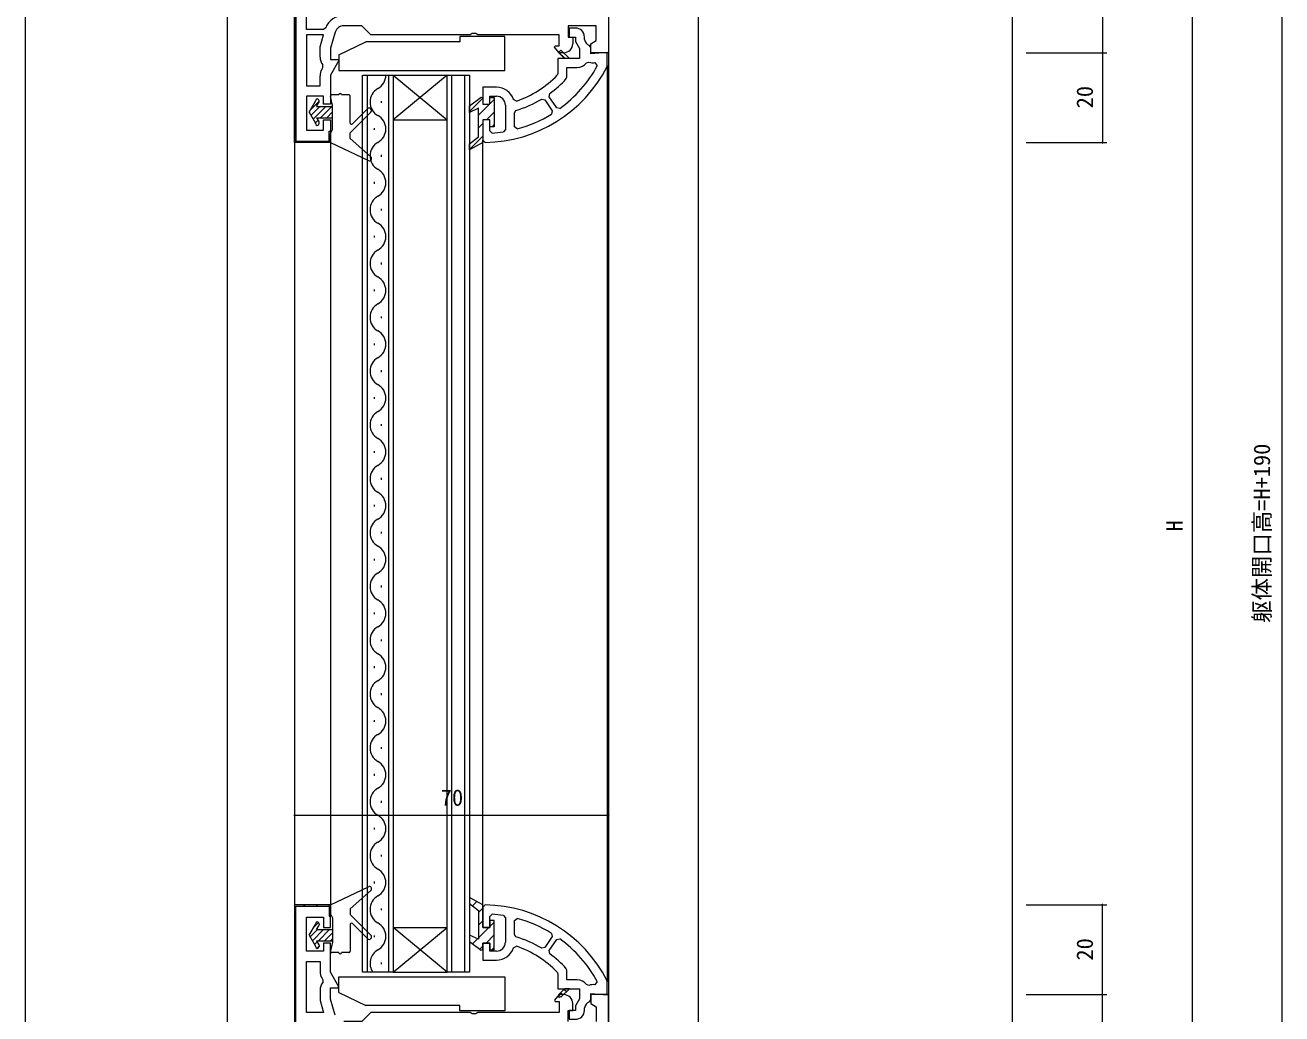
# Model space of a CAD drawing. Units: millimetres, scale not verified. Extents: x -841 to 746, y -594 to 534.
# Drawn here: x -549.3 to -269.3, y -109 to 111.5 of the extents above; entities that cross this region are included whole.
import ezdxf
from ezdxf.enums import TextEntityAlignment as Align

# ---------------------------------------------------------------- set-up
doc = ezdxf.new("R2010")
doc.units = ezdxf.units.MM
doc.header["$LTSCALE"] = 2
for name, color, linetype, lineweight in [('0-3_YKK_12', 2, 'Continuous', 9), ('0-4_YSS_K', 3, 'Continuous', 9), ('0-5_YKK_D', 6, 'Continuous', 9), ('0-6_YKK_13', 4, 'Continuous', 9), ('0-7_YKK_11', 7, 'Continuous', 9)]:
    doc.layers.add(name, color=color, linetype=linetype, lineweight=lineweight)
doc.styles.add('ＭＳ ゴシック', font='')
doc.styles.get('ＭＳ ゴシック').set_extended_font_data('MS Gothic')

msp = doc.modelspace()

# ---------------------------------------------------------------- linework, layer by layer
at = {"layer": '0-3_YKK_12'}
for p, q in [((-489.289, 190.802), (-489.289, -190.145)), ((-399.29, -169.67), (-399.29, 170.328)), ((-419.289, 145.828), (-419.289, -145.17)), ((-419.589, 102.448), (-419.589, -101.847)), ((-474.089, -99.67), (-474.089, 100.328)), ((-474.08, 100.328), (-467.28, 100.328)), ((-473.089, 100.328), (-473.089, -99.67)), ((-468.289, -99.67), (-468.289, 100.328)), ((-467.289, 100.328), (-467.289, -99.67)), ((-455.28, 100.328), (-467.28, 90.328)), ((-467.28, 100.328), (-455.28, 90.328)), ((-467.28, 100.328), (-455.28, 100.328)), ((-455.289, -99.67), (-455.289, 100.328)), ((-455.28, 100.328), (-450.28, 100.328)), ((-454.289, 100.328), (-454.289, -99.67)), ((-451.289, -99.67), (-451.289, 100.328)), ((-450.289, 100.328), (-450.289, -99.67)), ((-469.929, 94.128), (-469.929, 94.528)), ((-467.28, 90.328), (-455.28, 90.328)), ((-471.449, 88.128), (-471.449, 88.528)), ((-481.289, 85.828), (-481.289, -85.17)), ((-447.289, -84.847), (-447.289, 85.828)), ((-469.929, 82.128), (-469.929, 82.528)), ((-471.449, 76.128), (-471.449, 76.528)), ((-469.929, 70.128), (-469.929, 70.528)), ((-471.449, 64.128), (-471.449, 64.528)), ((-469.929, 58.128), (-469.929, 58.528)), ((-471.449, 52.128), (-471.449, 52.528)), ((-469.929, 46.128), (-469.929, 46.528)), ((-471.449, 40.128), (-471.449, 40.528)), ((-469.929, 34.128), (-469.929, 34.528)), ((-471.449, 28.128), (-471.449, 28.528)), ((-469.929, 22.128), (-469.929, 22.528)), ((-471.449, 16.128), (-471.449, 16.528)), ((-469.929, 10.128), (-469.929, 10.528)), ((-471.449, 4.128), (-471.449, 4.528)), ((-469.929, -1.872), (-469.929, -1.472)), ((-471.449, -7.872), (-471.449, -7.472)), ((-469.929, -13.872), (-469.929, -13.472)), ((-471.449, -19.872), (-471.449, -19.472)), ((-469.929, -25.872), (-469.929, -25.472)), ((-471.449, -31.872), (-471.449, -31.472)), ((-469.929, -37.872), (-469.929, -37.472)), ((-471.449, -43.872), (-471.449, -43.472)), ((-469.929, -49.872), (-469.929, -49.472)), ((-471.449, -55.872), (-471.449, -55.472)), ((-469.929, -61.872), (-469.929, -61.472)), ((-471.449, -67.872), (-471.449, -67.472)), ((-469.929, -73.872), (-469.929, -73.472)), ((-471.449, -79.872), (-471.449, -79.472)), ((-469.929, -85.872), (-469.929, -85.472)), ((-471.449, -91.872), (-471.449, -91.472)), ((-455.289, -99.67), (-467.289, -89.67)), ((-467.289, -99.67), (-455.289, -89.67)), ((-467.289, -89.67), (-455.289, -89.67)), ((-469.929, -97.872), (-469.929, -97.472)), ((-467.289, -99.67), (-474.089, -99.67)), ((-467.289, -99.67), (-455.289, -99.67)), ((-450.289, -99.67), (-455.289, -99.67))]:
    msp.add_line(p, q, dxfattribs=at)
for centre, start, end in [((-472.366, 100.328), 299.20253, 0), ((-469.012, 94.328), 119.20253, 240.79745), ((-472.366, 88.328), 299.20253, 60.79745), ((-469.012, 82.328), 119.20253, 240.79745), ((-472.366, 76.328), 299.20253, 60.79745), ((-469.012, 70.328), 119.20253, 240.79745), ((-472.366, 64.328), 299.20253, 60.79745), ((-469.012, 58.328), 119.20253, 240.79745), ((-472.366, 52.328), 299.20253, 60.79745), ((-469.012, 46.328), 119.20253, 240.79745), ((-472.366, 40.328), 299.20253, 60.79745), ((-469.012, 34.328), 119.20253, 240.79745), ((-472.366, 28.328), 299.20253, 60.79745), ((-469.012, 22.328), 119.20253, 240.79745), ((-472.366, 16.328), 299.20253, 60.79745), ((-469.012, 10.328), 119.20253, 240.79745), ((-472.366, 4.328), 299.20253, 60.79745), ((-469.012, -1.672), 119.20253, 240.79745), ((-472.366, -7.672), 299.20253, 60.79745), ((-469.012, -13.672), 119.20253, 240.79745), ((-472.366, -19.672), 299.20253, 60.79745), ((-469.012, -25.672), 119.20253, 240.79745), ((-472.366, -31.672), 299.20253, 60.79745), ((-469.012, -37.672), 119.20253, 240.79745), ((-472.366, -43.672), 299.20253, 60.79745), ((-469.012, -49.672), 119.20253, 240.79745), ((-472.366, -55.672), 299.20253, 60.79745), ((-469.012, -61.672), 119.20253, 240.79745), ((-472.366, -67.672), 299.20253, 60.79745), ((-469.012, -73.672), 119.20253, 240.79745), ((-472.366, -79.672), 299.20253, 60.79745), ((-469.012, -85.672), 119.20253, 240.79745), ((-472.366, -91.672), 299.20253, 60.79745), ((-469.012, -97.672), 119.20253, 215.54932), ((-469.012, -97.672), 240.73528, 240.79745)]:
    msp.add_arc(centre, 3.437, start, end, dxfattribs=at)
at = {"layer": '0-4_YSS_K'}
for p, q in [((-549.29, 205.328), (-549.283, -222.098)), ((-504.29, 205.328), (-504.29, -214.165)), ((-329.282, -169.67), (-329.293, 170.328))]:
    msp.add_line(p, q, dxfattribs=at)
at = {"layer": '0-5_YKK_D'}
for p, q in [((-269.292, 240.328), (-269.292, -239.67)), ((-289.292, 138.33), (-289.292, -137.67)), ((-309.283, 136.329), (-309.283, 105.329)), ((-326.291, 105.329), (-308.283, 105.329)), ((-326.291, 105.329), (-308.283, 105.329)), ((-309.283, 105.329), (-309.283, 85.328)), ((-326.29, 85.328), (-308.283, 85.328)), ((-489.281, -64.67), (-419.281, -64.67)), ((-326.285, -84.67), (-308.283, -84.67)), ((-309.283, -104.67), (-309.283, -84.67)), ((-326.285, -104.67), (-308.283, -104.67)), ((-326.285, -104.67), (-308.283, -104.67)), ((-309.283, -135.67), (-309.283, -104.67))]:
    msp.add_line(p, q, dxfattribs=at)
for centre, start, end in [((-309.283, 105.329), 90, 270), ((-309.283, 105.329), 90, 270), ((-309.283, 105.329), 270, 90), ((-309.283, 105.329), 270, 90), ((-309.283, 85.328), 90, 270), ((-309.283, 85.328), 270, 90), ((-489.281, -64.67), 0, 180), ((-489.281, -64.67), 180, 0), ((-419.281, -64.67), 0, 180), ((-419.281, -64.67), 180, 0), ((-309.283, -84.67), 90, 270), ((-309.283, -84.67), 270, 90), ((-309.283, -104.67), 90, 270), ((-309.283, -104.67), 90, 270), ((-309.283, -104.67), 270, 90), ((-309.283, -104.67), 270, 90)]:
    msp.add_arc(centre, 0.106, start, end, dxfattribs=at)
at = {"layer": '0-6_YKK_13'}
for p, q in [((-479.415, 104.828), (-473.415, 107.728)), ((-452.415, 107.728), (-473.415, 107.728)), ((-452.415, 108.928), (-452.415, 107.728)), ((-442.415, 108.928), (-452.415, 108.928)), ((-442.415, 101.328), (-442.415, 108.928)), ((-479.415, 104.828), (-479.415, 101.328)), ((-479.415, 101.328), (-442.415, 101.328)), ((-480.789, 93.628), (-481.28, 95.554)), ((-479.389, 95.928), (-480.989, 95.928)), ((-477.189, 95.928), (-478.789, 95.928)), ((-476.889, 89.708), (-476.889, 95.628)), ((-485.989, 92.078), (-484.589, 94.503)), ((-485.64, 92.683), (-483.789, 94.534)), ((-485.59, 91.386), (-483.648, 93.328)), ((-485.097, 90.532), (-482.301, 93.328)), ((-484.589, 94.503), (-484.589, 94.628)), ((-484.344, 93.328), (-483.843, 94.195)), ((-484.344, 93.328), (-480.789, 93.328)), ((-483.789, 94.395), (-483.789, 94.628)), ((-483.454, 90.828), (-480.954, 93.328)), ((-480.789, 88.194), (-480.789, 93.628)), ((-476.377, 89.496), (-473.028, 92.845)), ((-485.989, 92.078), (-484.589, 89.653)), ((-484.604, 89.678), (-484.018, 90.264)), ((-484.589, 89.528), (-484.589, 89.653)), ((-484.344, 90.828), (-483.843, 89.96)), ((-484.344, 90.828), (-480.789, 90.828)), ((-483.789, 89.528), (-483.789, 89.76)), ((-482.107, 90.828), (-480.789, 92.146)), ((-472.25, 92.067), (-476.889, 87.428)), ((-481.289, 87.328), (-480.789, 88.194)), ((-481.289, 85.328), (-481.289, 87.328)), ((-476.889, 86.228), (-476.889, 87.428)), ((-481.289, 85.328), (-472.805, 81.277)), ((-476.889, 86.228), (-472.257, 82.101)), ((-481.289, -84.67), (-472.805, -80.619)), ((-476.889, -85.57), (-472.257, -81.444)), ((-481.289, -84.67), (-481.289, -86.67)), ((-481.289, -86.67), (-480.789, -87.536)), ((-476.889, -85.57), (-476.889, -86.77)), ((-472.25, -91.409), (-476.889, -86.77)), ((-485.989, -91.42), (-484.589, -88.996)), ((-484.957, -89.632), (-483.909, -88.585)), ((-484.589, -88.87), (-484.589, -88.996)), ((-484.344, -90.17), (-483.843, -89.303)), ((-483.789, -88.87), (-483.789, -89.103)), ((-480.789, -87.536), (-480.789, -92.97)), ((-476.889, -89.05), (-476.889, -94.97)), ((-476.377, -88.838), (-473.028, -92.187)), ((-485.989, -91.42), (-484.589, -93.845)), ((-485.773, -91.795), (-484.148, -90.17)), ((-485.28, -92.649), (-482.801, -90.17)), ((-484.344, -90.17), (-480.789, -90.17)), ((-483.954, -92.67), (-481.454, -90.17)), ((-482.607, -92.67), (-480.789, -90.853)), ((-481.26, -92.67), (-480.789, -92.2)), ((-484.787, -93.503), (-484.201, -92.918)), ((-484.589, -93.845), (-484.589, -93.97)), ((-484.344, -92.67), (-483.843, -93.538)), ((-484.344, -92.67), (-480.789, -92.67)), ((-484.293, -94.357), (-483.789, -93.853)), ((-483.789, -93.738), (-483.789, -93.97)), ((-480.789, -92.97), (-481.28, -94.896)), ((-479.389, -95.27), (-480.989, -95.27)), ((-477.189, -95.27), (-478.789, -95.27)), ((-479.415, -104.17), (-479.415, -100.67)), ((-479.415, -100.67), (-442.415, -100.67)), ((-442.415, -100.67), (-442.415, -108.27)), ((-479.415, -104.17), (-473.415, -107.07)), ((-452.415, -107.07), (-473.415, -107.07)), ((-452.415, -108.27), (-452.415, -107.07)), ((-442.415, -108.27), (-452.415, -108.27))]:
    msp.add_line(p, q, dxfattribs=at)
for centre, radius, start, end in [((-480.989, 95.628), 0.3, 90, 194.29437), ((-479.089, 95.928), 0.3, 0, 180), ((-477.189, 95.628), 0.3, 0, 90), ((-484.189, 94.628), 0.4, 0, 180), ((-484.189, 94.395), 0.4, 330, 0), ((-472.639, 92.456), 0.55, 314.99998, 135), ((-484.189, 89.76), 0.4, 0, 30), ((-476.589, 89.708), 0.3, 180, 314.99998), ((-484.189, 89.528), 0.4, 180, 0), ((-472.589, 81.728), 0.5, 244.47647, 48.30571), ((-472.589, -81.07), 0.5, 311.69427, 115.52351), ((-484.189, -88.87), 0.4, 0, 180), ((-484.189, -89.103), 0.4, 330, 0), ((-476.589, -89.05), 0.3, 45, 180), ((-472.639, -91.798), 0.55, 225, 45), ((-484.189, -93.97), 0.4, 180, 0), ((-484.189, -93.738), 0.4, 0, 30), ((-480.989, -94.97), 0.3, 165.70561, 270), ((-477.189, -94.97), 0.3, 270, 0), ((-479.089, -95.27), 0.3, 180, 0)]:
    msp.add_arc(centre, radius, start, end, dxfattribs=at)
at = {"layer": '0-7_YKK_11'}
for p, q in [((-486.589, 110.528), (-486.589, 151.028)), ((-489.289, 110.274), (-488.989, 109.974)), ((-486.589, 109.328), (-486.589, 97.928)), ((-489.289, 107.446), (-488.989, 107.146)), ((-489.289, 104.617), (-488.989, 104.317)), ((-428.992, 104.028), (-430.589, 105.625)), ((-430.472, 105.345), (-429.906, 105.911)), ((-429.155, 104.028), (-430.472, 105.345)), ((-429.906, 105.911), (-428.024, 104.028)), ((-428.024, 104.028), (-429.155, 104.028)), ((-489.289, 101.789), (-488.989, 101.489)), ((-424.253, 103.078), (-423.67, 103.255)), ((-422.338, 103.136), (-421.809, 102.405)), ((-489.289, 98.96), (-488.989, 98.66)), ((-489.289, 96.132), (-488.989, 95.832)), ((-450.289, 92.214), (-447.299, 95.204)), ((-489.289, 93.303), (-488.989, 93.003)), ((-448.289, 91.385), (-444.789, 94.885)), ((-448.289, 86.547), (-448.289, 92.962)), ((-442.289, 93.628), (-442.289, 88.175)), ((-439.849, 94.547), (-440.486, 94.866)), ((-440.289, 91.94), (-439.936, 92.418)), ((-430.143, 92.907), (-430.852, 93.032)), ((-489.289, 90.475), (-488.989, 90.175)), ((-446.518, 90.328), (-444.789, 92.057)), ((-440.289, 88.818), (-440.289, 91.94)), ((-489.289, 87.647), (-488.989, 87.347)), ((-448.289, 88.557), (-447.289, 89.557)), ((-445.19, 88.828), (-444.789, 89.228)), ((-442.289, 88.175), (-442.711, 87.682)), ((-439.658, 88.336), (-440.289, 88.818)), ((-487.27, 85.628), (-486.97, 85.328)), ((-484.442, 85.628), (-484.142, 85.328)), ((-481.661, 85.675), (-481.448, 85.462)), ((-450.289, 83.728), (-447.289, 86.728)), ((-449.607, -84.86), (-448.656, -83.91)), ((-489.289, -86.989), (-488.989, -86.689)), ((-487.27, -84.97), (-486.97, -84.67)), ((-484.442, -84.97), (-484.142, -84.67)), ((-481.661, -85.017), (-481.448, -84.805)), ((-448.289, -86.371), (-447.289, -85.371)), ((-448.289, -85.889), (-448.289, -92.305)), ((-489.289, -89.818), (-488.989, -89.518)), ((-448.289, -89.2), (-447.289, -88.2)), ((-445.802, -89.541), (-444.789, -88.528)), ((-442.711, -87.024), (-442.289, -87.518)), ((-442.289, -87.518), (-442.289, -92.97)), ((-440.289, -88.161), (-439.658, -87.678)), ((-440.289, -91.283), (-440.289, -88.161)), ((-489.289, -92.646), (-488.989, -92.346)), ((-449.587, -93.326), (-448.478, -92.217)), ((-448.289, -92.028), (-445.918, -89.657)), ((-446.603, -93.17), (-444.789, -91.357)), ((-439.936, -91.761), (-440.289, -91.283)), ((-432.531, -94.863), (-430.852, -92.374)), ((-430.852, -92.374), (-430.143, -92.25)), ((-489.289, -95.474), (-488.989, -95.174)), ((-447.981, -94.549), (-447.289, -93.857)), ((-445.275, -94.67), (-444.789, -94.185)), ((-440.486, -94.209), (-439.849, -93.89)), ((-432.413, -95.545), (-432.531, -94.863)), ((-486.589, -108.67), (-486.589, -97.27)), ((-489.289, -98.303), (-488.989, -98.003)), ((-489.289, -101.131), (-488.989, -100.831)), ((-429.155, -103.37), (-430.472, -104.688)), ((-429.906, -105.253), (-428.024, -103.37)), ((-428.707, -104.054), (-429.273, -103.488)), ((-428.024, -103.37), (-429.155, -103.37)), ((-423.67, -102.598), (-424.253, -102.42)), ((-421.809, -101.747), (-422.338, -102.479)), ((-489.289, -103.96), (-488.989, -103.66)), ((-430.22, -105.369), (-430.588, -105.002)), ((-430.472, -104.688), (-429.906, -105.253)), ((-429.414, -104.761), (-429.98, -104.195)), ((-489.289, -106.788), (-488.989, -106.488))]:
    msp.add_line(p, q, dxfattribs=at)
for points in [[(-489.289, 85.328), (-489.289, 175.328), (-475.289, 175.328)], [(-480.217, 109.902), (-481.289, 106.328), (-481.289, 103.828), (-479.53, 103.828), (-479.399, 103.601), (-481.289, 100.328), (-481.289, 93.828), (-482.789, 93.828), (-482.789, 95.628), (-486.589, 95.628), (-486.589, 88.028), (-482.789, 88.028), (-482.789, 90.328), (-481.289, 90.328), (-481.289, 85.328), (-489.289, 85.328), (-489.289, 175.328), (-475.289, 175.328)], [(-489.289, 175.328), (-475.289, 175.328), (-475.289, 172.828), (-475.589, 172.828), (-475.589, 175.028), (-488.989, 175.028), (-488.989, 85.628), (-481.589, 85.628), (-481.589, 87.828), (-481.289, 87.828), (-481.289, 85.328), (-489.289, 85.328)], [(-486.589, 110.528), (-486.589, 151.028), (-474.489, 151.028), (-474.489, 113.628), (-478.301, 113.628)], [(-419.289, 136.328), (-419.289, 105.328), (-423.289, 105.328), (-423.289, 107.328), (-422.089, 108.021), (-422.089, 111.328), (-428.289, 111.328), (-428.289, 108.828), (-427.289, 108.828), (-427.289, 107.328)], [(-482.322, 110.851), (-482.79, 110.528), (-486.589, 110.528)], [(-486.589, 109.328), (-486.589, 97.928), (-483.589, 97.928), (-483.589, 100.194)], [(-483.589, 104.328), (-483.589, 106.665), (-482.791, 109.328), (-486.589, 109.328)], [(-429.289, 105.328), (-430.289, 105.328), (-431.311, 106.583), (-431.194, 106.828), (-430.289, 106.828), (-430.289, 109.328), (-448.423, 109.328), (-448.856, 109.578), (-449.722, 109.578), (-450.155, 109.328), (-472.289, 109.328), (-474.289, 111.328), (-478.301, 111.328)], [(-426.689, 110.828), (-428.089, 110.828), (-428.089, 108.828), (-426.689, 108.828), (-426.689, 107.828), (-425.789, 106.269), (-425.789, 104.028), (-430.589, 104.028), (-430.589, 100.669), (-430.73, 100.321)], [(-424.674, 108.264), (-424.689, 108.385), (-424.689, 108.828)], [(-419.644, 102.22), (-419.589, 102.448), (-419.589, 105.373), (-423.289, 105.05), (-423.289, 106.483), (-423.578, 106.936)], [(-483.214, 101.594), (-482.955, 102.043), (-482.994, 102.602)], [(-428.719, 99.543), (-428.589, 99.879), (-428.589, 102.028), (-426.289, 102.028)], [(-448.289, 92.962), (-450.289, 92.031), (-450.289, 93.449), (-447.667, 95.446), (-447.289, 95.249), (-447.289, 93.828), (-445.789, 93.828), (-445.789, 95.328), (-444.789, 95.328), (-444.789, 88.828), (-445.789, 88.828), (-445.789, 90.328), (-447.289, 90.328), (-447.289, 85.328), (-450.289, 83.66), (-450.289, 84.985), (-448.289, 86.547)], [(-444.289, 97.628), (-447.289, 97.628), (-447.289, 93.828), (-445.789, 93.828), (-445.789, 95.628), (-444.289, 95.628)], [(-430.852, 93.032), (-432.531, 95.521), (-432.413, 96.203)], [(-434.203, 94.999), (-433.527, 94.852), (-431.848, 92.363), (-432, 91.658)], [(-445.255, 87.393), (-445.789, 87.892), (-445.789, 90.328), (-447.289, 90.328), (-447.289, 85.828), (-446.782, 85.328)], [(-448.289, -92.305), (-450.289, -91.374), (-450.289, -92.791), (-447.667, -94.788), (-447.289, -94.591), (-447.289, -93.17), (-445.789, -93.17), (-445.789, -94.67), (-444.789, -94.67), (-444.789, -88.17), (-445.789, -88.17), (-445.789, -89.67), (-447.289, -89.67), (-447.289, -84.67), (-450.289, -83.002), (-450.289, -84.328), (-448.289, -85.889)], [(-489.289, -84.67), (-489.289, -174.67), (-475.289, -174.67)], [(-480.217, -109.245), (-481.289, -105.67), (-481.289, -103.17), (-479.53, -103.17), (-479.399, -102.944), (-481.289, -99.67), (-481.289, -93.17), (-482.789, -93.17), (-482.789, -94.97), (-486.589, -94.97), (-486.589, -87.37), (-482.789, -87.37), (-482.789, -89.67), (-481.289, -89.67), (-481.289, -84.67), (-489.289, -84.67), (-489.289, -174.67), (-475.289, -174.67)], [(-489.289, -174.67), (-475.289, -174.67), (-475.289, -172.17), (-475.589, -172.17), (-475.589, -174.37), (-488.989, -174.37), (-488.989, -84.97), (-481.589, -84.97), (-481.589, -87.17), (-481.289, -87.17), (-481.289, -84.67), (-489.289, -84.67)], [(-446.782, -84.67), (-447.289, -85.17), (-447.289, -89.67), (-445.789, -89.67), (-445.789, -87.234), (-445.255, -86.736)], [(-432, -91), (-431.848, -91.705), (-433.527, -94.194), (-434.203, -94.341)], [(-444.289, -94.97), (-445.789, -94.97), (-445.789, -93.17), (-447.289, -93.17), (-447.289, -96.97), (-444.289, -96.97)], [(-486.589, -108.67), (-486.589, -97.27), (-483.589, -97.27), (-483.589, -99.536)], [(-430.73, -99.664), (-430.589, -100.011), (-430.589, -103.37), (-425.789, -103.37), (-425.789, -105.612), (-426.689, -107.17), (-426.689, -108.17), (-428.089, -108.17), (-428.089, -110.17), (-426.689, -110.17)], [(-426.289, -101.37), (-428.589, -101.37), (-428.589, -99.222), (-428.719, -98.886)], [(-483.214, -100.936), (-482.955, -101.386), (-482.994, -101.944)], [(-423.578, -106.279), (-423.289, -105.825), (-423.289, -104.392), (-419.589, -104.716), (-419.589, -101.79), (-419.644, -101.563)], [(-483.589, -103.67), (-483.589, -106.008), (-482.791, -108.67), (-486.589, -108.67)], [(-429.289, -104.67), (-430.289, -104.67), (-431.311, -105.926), (-431.194, -106.17), (-430.289, -106.17), (-430.289, -108.67), (-448.423, -108.67), (-448.856, -108.92), (-449.722, -108.92), (-450.155, -108.67), (-472.289, -108.67), (-474.289, -110.67), (-478.301, -110.67)], [(-419.289, -135.67), (-419.289, -104.67), (-423.289, -104.67), (-423.289, -106.67), (-422.089, -107.363), (-422.089, -110.67)], [(-428.289, -110.67), (-428.289, -108.17), (-427.289, -108.17), (-427.289, -106.67)], [(-424.689, -108.17), (-424.689, -107.728), (-424.674, -107.606)]]:
    msp.add_lwpolyline(points, dxfattribs=at)
for centre, radius, start, end in [((-478.301, 109.328), 4.3, 89.99997, 159.25763), ((-478.301, 109.328), 2, 89.99998, 163.30077), ((-426.689, 108.828), 2, 0, 90), ((-429.289, 107.328), 2, 270, 359.99998), ((-422.734, 108.749), 2, 194.05469, 245.03664), ((-480.789, 104.328), 2.8, 179.99998, 218.05968), ((-480.789, 100.194), 2.8, 149.99998, 180), ((-447.25, 116.324), 31, 270.8649, 332.93672), ((-447.25, 116.324), 29, 306.14981, 331.3156), ((-426.289, 104.528), 2.5, 270, 324.54311), ((-422.789, 105.595), 2.5, 249.38332, 280.40863), ((-447.25, 116.324), 23, 288.76877, 315.90933), ((-447.25, 116.324), 25, 306.40286, 317.83719), ((-444.289, 93.628), 4, 18.03201, 90), ((-444.289, 93.628), 2, 0, 90), ((-447.25, 116.324), 25, 287.01154, 301.45816), ((-447.25, 116.324), 29, 285.175, 301.72588), ((-447.25, 116.324), 29, 273.94423, 279.00409), ((-447.25, -115.667), 31, 27.06326, 89.13509), ((-447.25, -115.667), 29, 80.9959, 86.05576), ((-447.25, -115.667), 29, 58.27411, 74.82498), ((-447.25, -115.667), 25, 58.54182, 72.98845), ((-447.25, -115.667), 29, 28.68439, 53.85017), ((-444.289, -92.97), 2, 270, 0), ((-444.289, -92.97), 4, 270, 341.96797), ((-447.25, -115.667), 23, 44.09065, 71.23122), ((-447.25, -115.667), 25, 42.1628, 53.59712), ((-480.789, -99.536), 2.8, 179.99998, 210), ((-480.789, -103.67), 2.8, 141.94031, 180), ((-426.289, -103.87), 2.5, 35.45688, 90), ((-422.789, -104.938), 2.5, 79.59135, 110.61667), ((-429.289, -106.67), 2, 0, 89.99998), ((-422.734, -108.092), 2, 114.96335, 165.9453), ((-426.689, -108.17), 2, 270, 0)]:
    msp.add_arc(centre, radius, start, end, dxfattribs=at)

# ---------------------------------------------------------------- texts
at = {"layer": '0-5_YKK_D', "color": 4, "style": 'ＭＳ ゴシック'}
for s, p in [('20', (-310.283, 92.928)), ('躯体開口高=H+190', (-270.825, -21.796)), ('H', (-290.292, -1.395)), ('20', (-310.283, -97.07))]:
    msp.add_text(s, height=3.666, rotation=90, dxfattribs=at).set_placement(p, align=Align.BOTTOM_LEFT)
msp.add_text('70', height=3.666, dxfattribs=at).set_placement((-456.681, -63.67), align=Align.BOTTOM_LEFT)

doc.saveas('drawing.dxf')
